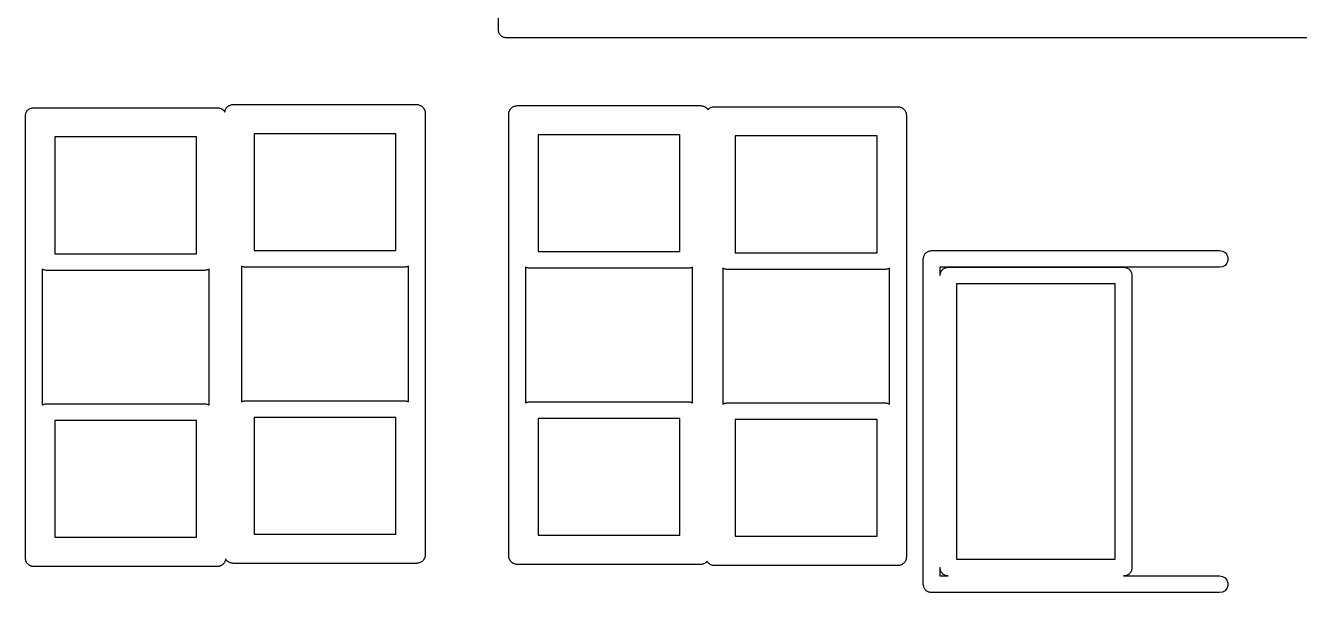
# Model space of a CAD drawing. Extents: x 105.1 to 166.9, y -128.1 to -71.6.
# Drawn here: x 148.25 to 155.88, y -116.96 to -113.56 of the extents above; entities that cross this region are included whole.
import ezdxf

# ---------------------------------------------------------------- set-up
doc = ezdxf.new("R2010")
doc.units = 0
doc.header["$MEASUREMENT"] = 0
doc.layers.add('BLACK', color=7, linetype='CONTINUOUS')

msp = doc.modelspace()

# ---------------------------------------------------------------- linework, layer by layer
at = {"layer": 'Black'}
for p, q in [((151.086, -113.584), (151.086, -97.0744)), ((151.087, -113.589), (151.086, -113.584)), ((151.087, -113.593), (151.087, -113.589)), ((151.088, -113.597), (151.087, -113.593)), ((151.089, -113.601), (151.088, -113.597)), ((151.091, -113.605), (151.089, -113.601)), ((151.093, -113.609), (151.091, -113.605)), ((151.095, -113.613), (151.093, -113.609)), ((151.098, -113.617), (151.095, -113.613)), ((151.101, -113.619), (151.098, -113.617)), ((151.104, -113.623), (151.101, -113.619)), ((151.107, -113.625), (151.104, -113.623)), ((151.111, -113.628), (151.107, -113.625)), ((151.115, -113.629), (151.111, -113.628)), ((151.119, -113.631), (151.115, -113.629)), ((151.123, -113.632), (151.119, -113.631)), ((151.127, -113.634), (151.123, -113.632)), ((151.132, -113.634), (151.127, -113.634)), ((151.136, -113.634), (151.132, -113.634)), ((156.946, -113.634), (151.136, -113.634)), ((148.256, -114.084), (148.258, -114.081)), ((148.258, -114.081), (148.259, -114.077)), ((148.259, -114.077), (148.262, -114.073)), ((148.262, -114.073), (148.264, -114.069)), ((148.264, -114.069), (148.268, -114.067)), ((148.268, -114.067), (148.271, -114.063)), ((148.271, -114.063), (148.274, -114.061)), ((148.274, -114.061), (148.278, -114.058)), ((148.278, -114.058), (148.282, -114.057)), ((148.282, -114.057), (148.286, -114.055)), ((148.286, -114.055), (148.29, -114.054)), ((148.29, -114.054), (148.294, -114.052)), ((148.294, -114.052), (148.298, -114.052)), ((148.298, -114.052), (148.303, -114.052)), ((148.303, -114.052), (149.403, -114.052)), ((149.403, -114.052), (149.407, -114.052)), ((149.407, -114.052), (149.411, -114.052)), ((149.411, -114.052), (149.416, -114.054)), ((149.416, -114.054), (149.42, -114.055)), ((149.42, -114.055), (149.424, -114.057)), ((149.424, -114.057), (149.428, -114.058)), ((149.428, -114.058), (149.431, -114.061)), ((149.431, -114.061), (149.435, -114.063)), ((149.435, -114.063), (149.438, -114.067)), ((149.438, -114.067), (149.441, -114.069)), ((149.441, -114.069), (149.443, -114.073)), ((149.443, -114.073), (149.446, -114.077)), ((149.446, -114.077), (149.447, -114.079)), ((149.447, -114.074), (149.449, -114.07)), ((149.447, -114.078), (149.447, -114.074)), ((149.447, -114.079), (149.447, -114.078)), ((149.449, -114.07), (149.45, -114.066)), ((149.45, -114.066), (149.452, -114.062)), ((149.452, -114.062), (149.453, -114.058)), ((149.453, -114.058), (149.456, -114.054)), ((149.456, -114.054), (149.458, -114.051)), ((149.458, -114.051), (149.462, -114.048)), ((149.462, -114.048), (149.464, -114.044)), ((149.464, -114.044), (149.468, -114.042)), ((149.468, -114.042), (149.472, -114.039)), ((149.472, -114.039), (149.476, -114.038)), ((149.476, -114.038), (149.479, -114.036)), ((149.479, -114.036), (149.484, -114.035)), ((149.484, -114.035), (149.488, -114.033)), ((149.488, -114.033), (149.492, -114.033)), ((149.492, -114.033), (149.497, -114.033)), ((149.497, -114.033), (150.597, -114.033)), ((150.597, -114.033), (150.601, -114.033)), ((150.601, -114.033), (150.605, -114.033)), ((150.605, -114.033), (150.609, -114.035)), ((150.609, -114.035), (150.614, -114.036)), ((150.614, -114.036), (150.617, -114.038)), ((150.617, -114.038), (150.622, -114.039)), ((150.622, -114.039), (150.625, -114.042)), ((150.625, -114.042), (150.629, -114.044)), ((150.629, -114.044), (150.632, -114.048)), ((150.632, -114.048), (150.635, -114.051)), ((150.635, -114.051), (150.637, -114.054)), ((150.637, -114.054), (150.64, -114.058)), ((150.64, -114.058), (150.641, -114.062)), ((150.641, -114.062), (150.644, -114.066)), ((150.644, -114.066), (150.644, -114.07)), ((150.644, -114.07), (150.646, -114.074)), ((150.646, -114.074), (150.646, -114.078)), ((150.646, -114.078), (150.647, -114.083)), ((150.647, -114.083), (150.647, -116.733)), ((151.149, -114.081), (151.151, -114.077)), ((151.149, -114.085), (151.149, -114.081)), ((151.151, -114.072), (151.154, -114.068)), ((151.151, -114.077), (151.151, -114.072)), ((151.154, -114.068), (151.155, -114.064)), ((151.155, -114.064), (151.158, -114.061)), ((151.158, -114.061), (151.16, -114.057)), ((151.16, -114.057), (151.163, -114.054)), ((151.163, -114.054), (151.166, -114.051)), ((151.166, -114.051), (151.17, -114.049)), ((151.17, -114.049), (151.173, -114.046)), ((151.173, -114.046), (151.177, -114.045)), ((151.177, -114.045), (151.181, -114.042)), ((151.181, -114.042), (151.186, -114.042)), ((151.186, -114.042), (151.19, -114.04)), ((151.19, -114.04), (151.194, -114.04)), ((151.194, -114.04), (151.198, -114.039)), ((151.198, -114.039), (152.298, -114.039)), ((152.298, -114.039), (152.303, -114.04)), ((152.303, -114.04), (152.307, -114.04)), ((152.307, -114.04), (152.311, -114.042)), ((152.311, -114.042), (152.315, -114.042)), ((152.315, -114.042), (152.319, -114.045)), ((152.319, -114.045), (152.323, -114.046)), ((152.323, -114.046), (152.327, -114.049)), ((152.327, -114.049), (152.331, -114.051)), ((152.331, -114.051), (152.333, -114.054)), ((152.333, -114.054), (152.337, -114.057)), ((152.337, -114.057), (152.339, -114.061)), ((152.339, -114.061), (152.341, -114.064)), ((152.341, -114.064), (152.344, -114.061)), ((152.344, -114.061), (152.347, -114.058)), ((152.347, -114.058), (152.351, -114.055)), ((152.351, -114.055), (152.354, -114.053)), ((152.354, -114.053), (152.358, -114.051)), ((152.358, -114.051), (152.362, -114.049)), ((152.362, -114.049), (152.366, -114.048)), ((152.366, -114.048), (152.37, -114.047)), ((152.37, -114.047), (152.375, -114.047)), ((152.375, -114.047), (152.379, -114.046)), ((152.379, -114.046), (153.479, -114.046)), ((153.479, -114.046), (153.483, -114.047)), ((153.483, -114.047), (153.488, -114.047)), ((153.488, -114.047), (153.492, -114.048)), ((153.492, -114.048), (153.496, -114.049)), ((153.496, -114.049), (153.5, -114.051)), ((153.5, -114.051), (153.504, -114.053)), ((153.504, -114.053), (153.507, -114.055)), ((153.507, -114.055), (153.511, -114.058)), ((153.511, -114.058), (153.514, -114.061)), ((153.514, -114.061), (153.517, -114.064)), ((153.517, -114.064), (153.519, -114.068)), ((153.519, -114.068), (153.522, -114.071)), ((153.522, -114.071), (153.524, -114.075)), ((153.524, -114.075), (153.526, -114.079)), ((153.526, -114.079), (153.527, -114.083)), ((153.527, -114.083), (153.528, -114.087)), ((148.253, -114.102), (148.254, -114.097)), ((148.253, -116.752), (148.253, -114.102)), ((148.254, -114.093), (148.255, -114.089)), ((148.254, -114.097), (148.254, -114.093)), ((148.255, -114.089), (148.256, -114.084)), ((151.148, -114.089), (151.149, -114.085)), ((151.148, -116.739), (151.148, -114.089)), ((153.528, -114.087), (153.528, -114.092)), ((153.528, -114.092), (153.529, -114.096)), ((153.529, -114.096), (153.529, -116.746)), ((148.428, -114.227), (148.428, -114.927)), ((149.278, -114.227), (148.428, -114.227)), ((149.278, -114.927), (149.278, -114.227)), ((149.622, -114.208), (149.622, -114.908)), ((150.472, -114.208), (149.622, -114.208)), ((150.472, -114.908), (150.472, -114.208)), ((151.323, -114.214), (151.323, -114.914)), ((152.173, -114.214), (151.323, -114.214)), ((152.173, -114.914), (152.173, -114.214)), ((152.504, -114.221), (152.504, -114.921)), ((153.354, -114.221), (152.504, -114.221)), ((153.354, -114.921), (153.354, -114.221)), ((149.622, -114.908), (150.472, -114.908)), ((151.323, -114.914), (152.173, -114.914)), ((152.504, -114.921), (153.354, -114.921)), ((153.645, -114.923), (153.648, -114.92)), ((153.648, -114.92), (153.652, -114.918)), ((153.652, -114.918), (153.655, -114.915)), ((153.655, -114.915), (153.659, -114.913)), ((153.659, -114.913), (153.663, -114.911)), ((153.663, -114.911), (153.668, -114.91)), ((153.668, -114.91), (153.672, -114.909)), ((153.672, -114.909), (153.676, -114.909)), ((153.676, -114.909), (153.68, -114.908)), ((153.68, -114.908), (155.405, -114.908)), ((155.405, -114.908), (155.422, -114.911)), ((155.422, -114.911), (155.438, -114.92)), ((155.438, -114.92), (155.449, -114.933)), ((148.428, -114.927), (149.278, -114.927)), ((153.63, -114.958), (153.631, -114.954)), ((153.63, -116.908), (153.63, -114.958)), ((153.631, -114.95), (153.633, -114.945)), ((153.631, -114.954), (153.631, -114.95)), ((153.633, -114.941), (153.636, -114.937)), ((153.633, -114.945), (153.633, -114.941)), ((153.636, -114.937), (153.637, -114.933)), ((153.637, -114.933), (153.64, -114.93)), ((153.64, -114.93), (153.642, -114.926)), ((153.642, -114.926), (153.645, -114.923)), ((155.438, -114.997), (155.422, -115.005)), ((155.449, -114.983), (155.438, -114.997)), ((155.449, -114.933), (155.455, -114.95)), ((155.455, -114.967), (155.449, -114.983)), ((155.455, -114.95), (155.455, -114.967)), ((148.357, -115.021), (148.353, -115.02)), ((148.353, -115.02), (148.353, -115.02)), ((148.353, -115.02), (148.353, -115.833)), ((148.361, -115.023), (148.357, -115.021)), ((148.365, -115.024), (148.361, -115.023)), ((148.369, -115.026), (148.365, -115.024)), ((148.373, -115.026), (148.369, -115.026)), ((148.378, -115.027), (148.373, -115.026)), ((149.328, -115.027), (148.378, -115.027)), ((149.332, -115.026), (149.328, -115.027)), ((149.336, -115.026), (149.332, -115.026)), ((149.341, -115.024), (149.336, -115.026)), ((149.345, -115.023), (149.341, -115.024)), ((149.349, -115.021), (149.345, -115.023)), ((149.353, -115.02), (149.349, -115.021)), ((149.353, -115.833), (149.353, -115.02)), ((149.353, -115.02), (149.353, -115.02)), ((149.551, -115.003), (149.547, -115.001)), ((149.547, -115.001), (149.547, -115.001)), ((149.547, -115.001), (149.547, -115.814)), ((149.554, -115.005), (149.551, -115.003)), ((149.559, -115.005), (149.554, -115.005)), ((149.563, -115.007), (149.559, -115.005)), ((149.567, -115.007), (149.563, -115.007)), ((149.572, -115.008), (149.567, -115.007)), ((150.522, -115.008), (149.572, -115.008)), ((150.526, -115.007), (150.522, -115.008)), ((150.53, -115.007), (150.526, -115.007)), ((150.534, -115.005), (150.53, -115.007)), ((150.539, -115.005), (150.534, -115.005)), ((150.542, -115.003), (150.539, -115.005)), ((150.547, -115.001), (150.542, -115.003)), ((150.547, -115.814), (150.547, -115.001)), ((150.547, -115.001), (150.547, -115.001)), ((151.252, -115.009), (151.248, -115.008)), ((151.248, -115.008), (151.248, -115.008)), ((151.248, -115.008), (151.248, -115.821)), ((151.256, -115.011), (151.252, -115.009)), ((151.261, -115.012), (151.256, -115.011)), ((151.265, -115.014), (151.261, -115.012)), ((151.269, -115.014), (151.265, -115.014)), ((151.273, -115.014), (151.269, -115.014)), ((152.223, -115.014), (151.273, -115.014)), ((152.228, -115.014), (152.223, -115.014)), ((152.232, -115.014), (152.228, -115.014)), ((152.236, -115.012), (152.232, -115.014)), ((152.24, -115.011), (152.236, -115.012)), ((152.244, -115.009), (152.24, -115.011)), ((152.248, -115.008), (152.244, -115.009)), ((152.248, -115.821), (152.248, -115.008)), ((152.248, -115.008), (152.248, -115.008)), ((152.433, -115.016), (152.429, -115.014)), ((152.429, -115.014), (152.429, -115.014)), ((152.429, -115.014), (152.429, -115.828)), ((152.437, -115.018), (152.433, -115.016)), ((152.441, -115.019), (152.437, -115.018)), ((152.445, -115.02), (152.441, -115.019)), ((152.45, -115.02), (152.445, -115.02)), ((152.454, -115.021), (152.45, -115.02)), ((153.404, -115.021), (152.454, -115.021)), ((153.408, -115.02), (153.404, -115.021)), ((153.413, -115.02), (153.408, -115.02)), ((153.417, -115.019), (153.413, -115.02)), ((153.421, -115.018), (153.417, -115.019)), ((153.425, -115.016), (153.421, -115.018)), ((153.429, -115.014), (153.425, -115.016)), ((153.429, -115.828), (153.429, -115.014)), ((153.429, -115.014), (153.429, -115.014)), ((155.405, -115.008), (153.73, -115.008)), ((153.73, -115.008), (153.73, -115.058)), ((153.73, -115.058), (153.731, -115.054)), ((153.731, -115.05), (153.733, -115.045)), ((153.731, -115.054), (153.731, -115.05)), ((153.733, -115.041), (153.736, -115.037)), ((153.733, -115.045), (153.733, -115.041)), ((153.736, -115.037), (153.737, -115.033)), ((153.737, -115.033), (153.74, -115.03)), ((153.74, -115.03), (153.742, -115.026)), ((153.742, -115.026), (153.745, -115.023)), ((153.745, -115.023), (153.748, -115.02)), ((153.748, -115.02), (153.752, -115.018)), ((153.752, -115.018), (153.755, -115.015)), ((153.755, -115.015), (153.759, -115.013)), ((153.759, -115.013), (153.763, -115.011)), ((153.763, -115.011), (153.768, -115.01)), ((153.768, -115.01), (153.772, -115.009)), ((153.772, -115.009), (153.776, -115.009)), ((153.776, -115.009), (153.78, -115.008)), ((153.78, -115.008), (154.83, -115.008)), ((154.83, -115.008), (154.835, -115.009)), ((154.835, -115.009), (154.839, -115.009)), ((154.839, -115.009), (154.843, -115.01)), ((154.843, -115.01), (154.847, -115.011)), ((154.847, -115.011), (154.851, -115.013)), ((154.851, -115.013), (154.855, -115.015)), ((154.855, -115.015), (154.859, -115.018)), ((154.859, -115.018), (154.863, -115.02)), ((154.863, -115.02), (154.865, -115.023)), ((154.865, -115.023), (154.869, -115.026)), ((154.869, -115.026), (154.871, -115.03)), ((154.871, -115.03), (154.874, -115.033)), ((154.874, -115.033), (154.875, -115.037)), ((154.875, -115.037), (154.877, -115.041)), ((154.877, -115.041), (154.878, -115.045)), ((154.878, -115.045), (154.88, -115.05)), ((154.88, -115.05), (154.88, -115.054)), ((154.88, -115.054), (154.88, -115.058)), ((154.88, -115.058), (154.88, -116.808)), ((155.422, -115.005), (155.405, -115.008)), ((153.83, -115.108), (153.83, -116.758)), ((154.78, -115.108), (153.83, -115.108)), ((154.78, -116.758), (154.78, -115.108)), ((148.353, -115.833), (148.357, -115.832)), ((148.353, -115.833), (148.353, -115.833)), ((148.357, -115.832), (148.361, -115.83)), ((148.361, -115.83), (148.365, -115.829)), ((148.365, -115.829), (148.369, -115.827)), ((148.369, -115.827), (148.373, -115.827)), ((148.373, -115.827), (148.378, -115.827)), ((148.378, -115.827), (149.328, -115.827)), ((149.328, -115.827), (149.332, -115.827)), ((149.332, -115.827), (149.336, -115.827)), ((149.336, -115.827), (149.341, -115.829)), ((149.341, -115.829), (149.345, -115.83)), ((149.345, -115.83), (149.349, -115.832)), ((149.349, -115.832), (149.353, -115.833)), ((149.353, -115.833), (149.353, -115.833)), ((149.547, -115.814), (149.551, -115.813)), ((149.547, -115.814), (149.547, -115.814)), ((149.551, -115.813), (149.554, -115.811)), ((149.554, -115.811), (149.559, -115.81)), ((149.559, -115.81), (149.563, -115.809)), ((149.563, -115.809), (149.567, -115.809)), ((149.567, -115.809), (149.572, -115.808)), ((149.572, -115.808), (150.522, -115.808)), ((150.522, -115.808), (150.526, -115.809)), ((150.526, -115.809), (150.53, -115.809)), ((150.53, -115.809), (150.534, -115.81)), ((150.534, -115.81), (150.539, -115.811)), ((150.539, -115.811), (150.542, -115.813)), ((150.542, -115.813), (150.547, -115.814)), ((150.547, -115.814), (150.547, -115.814)), ((151.248, -115.821), (151.252, -115.82)), ((151.248, -115.821), (151.248, -115.821)), ((151.252, -115.82), (151.256, -115.817)), ((151.256, -115.817), (151.261, -115.817)), ((151.261, -115.817), (151.265, -115.815)), ((151.265, -115.815), (151.269, -115.815)), ((151.269, -115.815), (151.273, -115.814)), ((151.273, -115.814), (152.223, -115.814)), ((152.223, -115.814), (152.228, -115.815)), ((152.228, -115.815), (152.232, -115.815)), ((152.232, -115.815), (152.236, -115.817)), ((152.236, -115.817), (152.24, -115.817)), ((152.24, -115.817), (152.244, -115.82)), ((152.244, -115.82), (152.248, -115.821)), ((152.248, -115.821), (152.248, -115.821)), ((152.429, -115.828), (152.433, -115.826)), ((152.429, -115.828), (152.429, -115.828)), ((152.433, -115.826), (152.437, -115.824)), ((152.437, -115.824), (152.441, -115.823)), ((152.441, -115.823), (152.445, -115.822)), ((152.445, -115.822), (152.45, -115.822)), ((152.45, -115.822), (152.454, -115.821)), ((152.454, -115.821), (153.404, -115.821)), ((153.404, -115.821), (153.408, -115.822)), ((153.408, -115.822), (153.413, -115.822)), ((153.413, -115.822), (153.417, -115.823)), ((153.417, -115.823), (153.421, -115.824)), ((153.421, -115.824), (153.425, -115.826)), ((153.425, -115.826), (153.429, -115.828)), ((153.429, -115.828), (153.429, -115.828)), ((149.622, -115.908), (149.622, -116.608)), ((150.472, -115.908), (149.622, -115.908)), ((150.472, -116.608), (150.472, -115.908)), ((151.323, -115.914), (151.323, -116.614)), ((152.173, -115.914), (151.323, -115.914)), ((152.173, -116.614), (152.173, -115.914)), ((148.428, -115.927), (148.428, -116.627)), ((149.278, -115.927), (148.428, -115.927)), ((149.278, -116.627), (149.278, -115.927)), ((152.504, -115.921), (152.504, -116.621)), ((153.354, -115.921), (152.504, -115.921)), ((153.354, -116.621), (153.354, -115.921)), ((148.428, -116.627), (149.278, -116.627)), ((149.622, -116.608), (150.472, -116.608)), ((151.323, -116.614), (152.173, -116.614)), ((152.504, -116.621), (153.354, -116.621)), ((148.254, -116.756), (148.253, -116.752)), ((150.641, -116.754), (150.64, -116.758)), ((150.644, -116.75), (150.641, -116.754)), ((150.646, -116.741), (150.644, -116.746)), ((150.644, -116.746), (150.644, -116.75)), ((150.647, -116.733), (150.646, -116.737)), ((150.646, -116.737), (150.646, -116.741)), ((151.149, -116.744), (151.148, -116.739)), ((151.149, -116.748), (151.149, -116.744)), ((151.151, -116.752), (151.149, -116.748)), ((151.151, -116.756), (151.151, -116.752)), ((153.529, -116.746), (153.528, -116.75)), ((153.528, -116.75), (153.528, -116.755)), ((148.254, -116.76), (148.254, -116.756)), ((148.255, -116.764), (148.254, -116.76)), ((148.256, -116.769), (148.255, -116.764)), ((148.258, -116.772), (148.256, -116.769)), ((148.259, -116.777), (148.258, -116.772)), ((148.262, -116.78), (148.259, -116.777)), ((148.264, -116.784), (148.262, -116.78)), ((148.268, -116.786), (148.264, -116.784)), ((148.271, -116.79), (148.268, -116.786)), ((148.274, -116.792), (148.271, -116.79)), ((148.278, -116.795), (148.274, -116.792)), ((148.282, -116.796), (148.278, -116.795)), ((148.286, -116.799), (148.282, -116.796)), ((148.29, -116.799), (148.286, -116.799)), ((148.294, -116.801), (148.29, -116.799)), ((148.298, -116.801), (148.294, -116.801)), ((148.303, -116.802), (148.298, -116.801)), ((149.403, -116.802), (148.303, -116.802)), ((149.407, -116.801), (149.403, -116.802)), ((149.411, -116.801), (149.407, -116.801)), ((149.416, -116.799), (149.411, -116.801)), ((149.42, -116.799), (149.416, -116.799)), ((149.424, -116.796), (149.42, -116.799)), ((149.428, -116.795), (149.424, -116.796)), ((149.431, -116.792), (149.428, -116.795)), ((149.435, -116.79), (149.431, -116.792)), ((149.438, -116.786), (149.435, -116.79)), ((149.441, -116.784), (149.438, -116.786)), ((149.443, -116.78), (149.441, -116.784)), ((149.446, -116.777), (149.443, -116.78)), ((149.448, -116.772), (149.446, -116.777)), ((149.45, -116.769), (149.448, -116.772)), ((149.451, -116.764), (149.45, -116.769)), ((149.452, -116.76), (149.451, -116.764)), ((149.453, -116.758), (149.452, -116.755)), ((149.452, -116.755), (149.452, -116.756)), ((149.452, -116.756), (149.452, -116.76)), ((149.456, -116.761), (149.453, -116.758)), ((149.458, -116.765), (149.456, -116.761)), ((149.462, -116.768), (149.458, -116.765)), ((149.464, -116.771), (149.462, -116.768)), ((149.468, -116.773), (149.464, -116.771)), ((149.472, -116.776), (149.468, -116.773)), ((149.476, -116.778), (149.472, -116.776)), ((149.479, -116.78), (149.476, -116.778)), ((149.484, -116.78), (149.479, -116.78)), ((149.488, -116.782), (149.484, -116.78)), ((149.492, -116.782), (149.488, -116.782)), ((149.497, -116.783), (149.492, -116.782)), ((150.597, -116.783), (149.497, -116.783)), ((150.601, -116.782), (150.597, -116.783)), ((150.605, -116.782), (150.601, -116.782)), ((150.609, -116.78), (150.605, -116.782)), ((150.614, -116.78), (150.609, -116.78)), ((150.617, -116.778), (150.614, -116.78)), ((150.622, -116.776), (150.617, -116.778)), ((150.625, -116.773), (150.622, -116.776)), ((150.629, -116.771), (150.625, -116.773)), ((150.632, -116.768), (150.629, -116.771)), ((150.635, -116.765), (150.632, -116.768)), ((150.637, -116.761), (150.635, -116.765)), ((150.64, -116.758), (150.637, -116.761)), ((151.154, -116.76), (151.151, -116.756)), ((151.155, -116.764), (151.154, -116.76)), ((151.158, -116.768), (151.155, -116.764)), ((151.16, -116.771), (151.158, -116.768)), ((151.163, -116.774), (151.16, -116.771)), ((151.166, -116.778), (151.163, -116.774)), ((151.17, -116.78), (151.166, -116.778)), ((151.173, -116.783), (151.17, -116.78)), ((151.177, -116.784), (151.173, -116.783)), ((151.181, -116.786), (151.177, -116.784)), ((151.186, -116.787), (151.181, -116.786)), ((151.19, -116.789), (151.186, -116.787)), ((151.194, -116.789), (151.19, -116.789)), ((151.198, -116.789), (151.194, -116.789)), ((152.298, -116.789), (151.198, -116.789)), ((152.303, -116.789), (152.298, -116.789)), ((152.307, -116.789), (152.303, -116.789)), ((152.311, -116.787), (152.307, -116.789)), ((152.315, -116.786), (152.311, -116.787)), ((152.319, -116.784), (152.315, -116.786)), ((152.323, -116.783), (152.319, -116.784)), ((152.327, -116.78), (152.323, -116.783)), ((152.331, -116.778), (152.327, -116.78)), ((152.333, -116.774), (152.331, -116.778)), ((152.336, -116.772), (152.333, -116.774)), ((152.338, -116.774), (152.336, -116.772)), ((152.341, -116.778), (152.338, -116.774)), ((152.344, -116.781), (152.341, -116.778)), ((152.347, -116.784), (152.344, -116.781)), ((152.351, -116.786), (152.347, -116.784)), ((152.354, -116.789), (152.351, -116.786)), ((152.358, -116.791), (152.354, -116.789)), ((152.362, -116.793), (152.358, -116.791)), ((152.366, -116.794), (152.362, -116.793)), ((152.37, -116.795), (152.366, -116.794)), ((152.375, -116.795), (152.37, -116.795)), ((152.379, -116.796), (152.375, -116.795)), ((153.479, -116.796), (152.379, -116.796)), ((153.483, -116.795), (153.479, -116.796)), ((153.488, -116.795), (153.483, -116.795)), ((153.492, -116.794), (153.488, -116.795)), ((153.496, -116.793), (153.492, -116.794)), ((153.5, -116.791), (153.496, -116.793)), ((153.504, -116.789), (153.5, -116.791)), ((153.507, -116.786), (153.504, -116.789)), ((153.511, -116.784), (153.507, -116.786)), ((153.514, -116.781), (153.511, -116.784)), ((153.517, -116.778), (153.514, -116.781)), ((153.519, -116.774), (153.517, -116.778)), ((153.522, -116.771), (153.519, -116.774)), ((153.524, -116.767), (153.522, -116.771)), ((153.526, -116.763), (153.524, -116.767)), ((153.527, -116.759), (153.526, -116.763)), ((153.528, -116.755), (153.527, -116.759)), ((153.731, -116.813), (153.73, -116.808)), ((153.73, -116.808), (153.73, -116.858)), ((153.731, -116.817), (153.731, -116.813)), ((153.733, -116.821), (153.731, -116.817)), ((153.733, -116.825), (153.733, -116.821)), ((153.736, -116.829), (153.733, -116.825)), ((153.737, -116.833), (153.736, -116.829)), ((153.83, -116.758), (154.78, -116.758)), ((154.875, -116.829), (154.874, -116.833)), ((154.877, -116.825), (154.875, -116.829)), ((154.878, -116.821), (154.877, -116.825)), ((154.88, -116.817), (154.878, -116.821)), ((154.88, -116.808), (154.88, -116.813)), ((154.88, -116.813), (154.88, -116.817)), ((153.73, -116.858), (153.78, -116.858)), ((153.74, -116.837), (153.737, -116.833)), ((153.742, -116.84), (153.74, -116.837)), ((153.745, -116.843), (153.742, -116.84)), ((153.748, -116.847), (153.745, -116.843)), ((153.752, -116.849), (153.748, -116.847)), ((153.755, -116.852), (153.752, -116.849)), ((153.759, -116.853), (153.755, -116.852)), ((153.763, -116.855), (153.759, -116.853)), ((153.768, -116.856), (153.763, -116.855)), ((153.772, -116.857), (153.768, -116.856)), ((153.776, -116.857), (153.772, -116.857)), ((153.78, -116.858), (153.776, -116.857)), ((154.835, -116.857), (154.83, -116.858)), ((154.83, -116.858), (155.405, -116.858)), ((154.839, -116.857), (154.835, -116.857)), ((154.843, -116.856), (154.839, -116.857)), ((154.847, -116.855), (154.843, -116.856)), ((154.851, -116.853), (154.847, -116.855)), ((154.855, -116.852), (154.851, -116.853)), ((154.859, -116.849), (154.855, -116.852)), ((154.863, -116.847), (154.859, -116.849)), ((154.865, -116.843), (154.863, -116.847)), ((154.869, -116.84), (154.865, -116.843)), ((154.871, -116.837), (154.869, -116.84)), ((154.874, -116.833), (154.871, -116.837)), ((155.405, -116.858), (155.422, -116.861)), ((155.422, -116.861), (155.438, -116.87)), ((155.438, -116.87), (155.449, -116.883)), ((155.449, -116.883), (155.455, -116.9)), ((155.455, -116.9), (155.455, -116.917)), ((153.631, -116.913), (153.63, -116.908)), ((153.631, -116.917), (153.631, -116.913)), ((153.633, -116.921), (153.631, -116.917)), ((153.633, -116.925), (153.633, -116.921)), ((153.636, -116.929), (153.633, -116.925)), ((153.637, -116.933), (153.636, -116.929)), ((153.64, -116.937), (153.637, -116.933)), ((153.642, -116.94), (153.64, -116.937)), ((153.645, -116.943), (153.642, -116.94)), ((153.648, -116.947), (153.645, -116.943)), ((153.652, -116.949), (153.648, -116.947)), ((153.655, -116.952), (153.652, -116.949)), ((153.659, -116.953), (153.655, -116.952)), ((153.663, -116.955), (153.659, -116.953)), ((153.668, -116.956), (153.663, -116.955)), ((153.672, -116.957), (153.668, -116.956)), ((153.676, -116.957), (153.672, -116.957)), ((153.68, -116.958), (153.676, -116.957)), ((155.405, -116.958), (153.68, -116.958)), ((155.422, -116.955), (155.405, -116.958)), ((155.438, -116.947), (155.422, -116.955)), ((155.449, -116.933), (155.438, -116.947)), ((155.455, -116.917), (155.449, -116.933))]:
    msp.add_line(p, q, dxfattribs=at)

doc.saveas('drawing.dxf')
